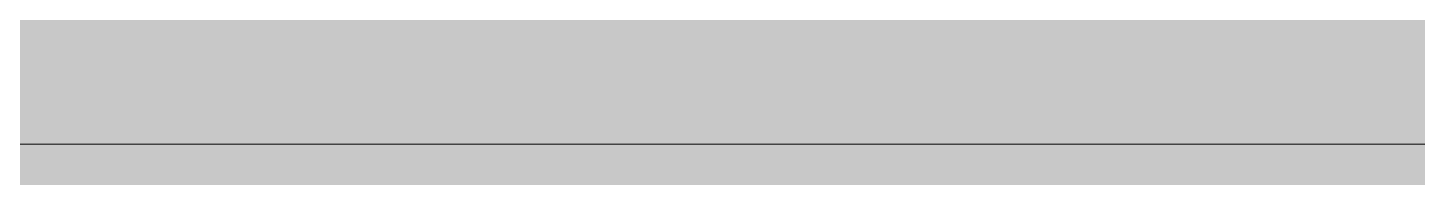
# Model space of a CAD drawing. Header units: inches. Extents: x 1701 to 6949, y -252 to 585.
# Drawn here: x 2254.72 to 2259.94, y 135.12 to 135.69 of the extents above; entities that cross this region are included whole.
import ezdxf

# ---------------------------------------------------------------- set-up
doc = ezdxf.new("R2010")
doc.units = ezdxf.units.IN
doc.header["$MEASUREMENT"] = 0
for name, color, linetype, lineweight in [('A-FLOR-1', 192, 'Continuous', 5), ('A-FLOR-3', 192, 'Continuous', 9), ('A-WALL-7', 113, 'Continuous', 9)]:
    doc.layers.add(name, color=color, linetype=linetype, lineweight=lineweight)

# ---------------------------------------------------------------- blocks, each defined once
blk = doc.blocks.new('Walls 120 - Walls 3-2567942-SECTION _ CENTER LOOKING WEST')
at = {"layer": 'A-WALL-7'}
blk.add_hatch(color=256, dxfattribs=at).paths.add_polyline_path([(2324.9133, 134.977), (2330.0375, 135.0136), (2330.1375, 135.1135), (2330.174, 135.25), (2216.849, 135.25), (2216.8856, 135.1135), (2216.9855, 135.0136), (2217.122, 134.977), (2324.9132, 134.977)], flags=0)
blk.add_line((2330.174, 135.25), (2216.849, 135.25), dxfattribs=at)

msp = doc.modelspace()

# ---------------------------------------------------------------- hatches: boundary and pattern name
at = {"layer": 'A-FLOR-1'}
msp.add_hatch(color=256, dxfattribs=at).paths.add_polyline_path([(2216.849, 135.25), (2330.174, 135.25), (2330.174, 136.25), (2216.849, 136.25), (2216.849, 136)], flags=0)

# ---------------------------------------------------------------- linework, layer by layer
at = {"layer": 'A-FLOR-3'}
msp.add_line((2330.174, 135.25), (2216.849, 135.25), dxfattribs=at)

# ---------------------------------------------------------------- block references
at = {"layer": 'A-WALL-7'}
msp.add_blockref('Walls 120 - Walls 3-2567942-SECTION _ CENTER LOOKING WEST', (0, 0), dxfattribs=at)

doc.saveas('drawing.dxf')
